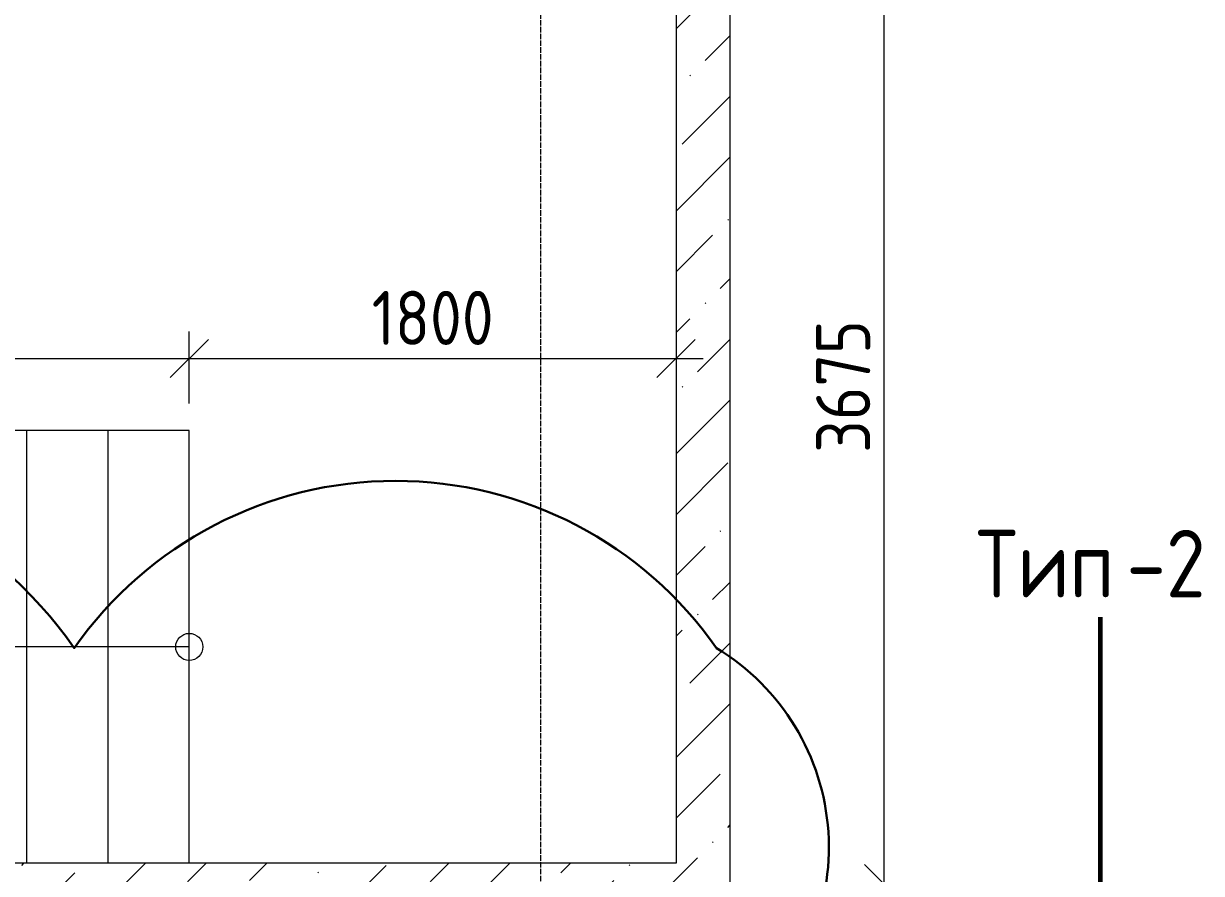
# Model space of a CAD drawing. Header units: millimetres. Extents: x -60946 to 138510, y -262288 to 24501.
# Drawn here: x -14229 to -9874, y -37697 to -34555 of the extents above; entities that cross this region are included whole.
import ezdxf

# ---------------------------------------------------------------- set-up
doc = ezdxf.new("R2010")
doc.units = ezdxf.units.MM
doc.linetypes.add('ADSK_Линия сетки', pattern=[25, 20, -2.5, 0, -2.5])
for name, color, linetype, lineweight in [('2)Тип-2', 3, 'Continuous', 60), ('Лестницы', 7, 'Continuous', 9), ('Оси', 7, 'Continuous', 9), ('Размеры', 7, 'Continuous', 9), ('Стены наружные', 7, 'Continuous', 18), ('Стены несущие', 7, 'Continuous', 30), ('Стрелки вверх', 7, 'Continuous', 18)]:
    doc.layers.add(name, color=color, linetype=linetype, lineweight=lineweight)
doc.layers.add('2)Тип-4', color=7, linetype='Continuous', lineweight=30, true_color=0x0080c0)
doc.styles.add('GOST Common_3', font='', dxfattribs={"width": 0.9, "height": 200})
doc.styles.get('GOST Common_3').set_extended_font_data('GOST Common')
doc.dimstyles.new('ADSK_Основной_2_0', dxfattribs={"dimscale": 304.8, "dimtxt": 201.142999, "dimasz": 0.463911, "dimexe": 0.328084, "dimexo": 0.328084, "dimgap": 0.164042, "dimtad": 1, "dimdec": 3, "dimrnd": 0.001, "dimdsep": 46, "dimtxsty": 'GOST Common_3', "dimblk1": 'OBLIQUE', "dimblk2": 'OBLIQUE', "dimsah": 1, "dimcen": 0.09, "dimdle": 0.328084, "dimazin": 2, "dimtfac": 1, "dimtdec": 4, "dimtix": 1, "dimtmove": 0, "dimatfit": 3, "dimfxl": 1, "dimtvp": 1, "dimtolj": 1, "dimtzin": 0, "dimlwd": 20, "dimlwe": 20, "dimarcsym": 2})
pattern_1 = [(45, (1283.93, -48864.63), (84.1895, 308.69595), [396.875, -79.375, 3.353, -76.022])]

# ---------------------------------------------------------------- blocks, each defined once
blk = doc.blocks.new('_Oblique')
at = {"color": 0, "linetype": 'ByBlock', "lineweight": -2}
blk.add_line((-0.5, -0.5), (0.5, 0.5), dxfattribs=at)
blk = doc.blocks.new('*D4096')
at = {"layer": 'Defpoints', "color": 0, "transparency": 16777216}
for p in [(-11616.1, -34059.7), (-11048.5, -37734.7), (-10948.5, -37734.7)]:
    blk.add_point(p, dxfattribs=at)
at = {"layer": 'Размеры', "color": 0, "lineweight": 20, "transparency": 16777216}
for p, q in [((-11048.5, -33959.7), (-11048.5, -37834.7)), ((-11516.1, -34059.7), (-10948.5, -34059.7)), ((-11048.5, -37734.7), (-11148.5, -37734.7))]:
    blk.add_line(p, q, dxfattribs=at)
at = {"layer": 'Размеры', "color": 0, "lineweight": 20, "transparency": 16777216, "xscale": 141.4, "yscale": 141.4, "zscale": 141.4}
for p, rotation in [((-11048.5, -34059.7), 90), ((-11048.5, -37734.7), 270)]:
    blk.add_blockref('_Oblique', p, dxfattribs=dict(at, rotation=rotation))
at = {"layer": 'Размеры', "color": 0, "lineweight": 9, "transparency": 16777216, "insert": (-11198.5, -35897.2), "char_height": 200, "width": 605.475, "attachment_point": 5, "rotation": 90, "style": 'GOST Common_3'}
blk.add_mtext('\\A1;3675', dxfattribs=at)
blk = doc.blocks.new('*D4109')
at = {"layer": 'Defpoints', "color": 0, "transparency": 16777216}
for p in [(-13616.1, -35793.5), (-13616.1, -36059.7), (-20016.1, -36179.7)]:
    blk.add_point(p, dxfattribs=at)
at = {"layer": 'Размеры', "color": 0, "lineweight": 20, "transparency": 16777216}
for p, q in [((-20016.1, -36079.7), (-20016.1, -35693.5)), ((-13616.1, -35959.7), (-13616.1, -35693.5)), ((-20116.1, -35793.5), (-13516.1, -35793.5))]:
    blk.add_line(p, q, dxfattribs=at)
at = {"layer": 'Размеры', "color": 0, "lineweight": 20, "transparency": 16777216, "xscale": 141.4, "yscale": 141.4, "zscale": 141.4, "rotation": 180}
blk.add_blockref('_Oblique', (-20016.1, -35793.5), dxfattribs=at)
at = {"layer": 'Размеры', "color": 0, "lineweight": 20, "transparency": 16777216, "xscale": 141.4, "yscale": 141.4, "zscale": 141.4}
blk.add_blockref('_Oblique', (-13616.1, -35793.5), dxfattribs=at)
at = {"layer": 'Размеры', "color": 0, "lineweight": 9, "transparency": 16777216, "insert": (-16816.1, -35643.5), "char_height": 200, "width": 625.93, "attachment_point": 5, "style": 'GOST Common_3'}
blk.add_mtext('\\A1;6400', dxfattribs=at)
blk = doc.blocks.new('*D4110')
at = {"layer": 'Defpoints', "color": 0, "transparency": 16777216}
for p in [(-11816.1, -35693.5), (-11816.1, -35793.5), (-13616.1, -36059.7)]:
    blk.add_point(p, dxfattribs=at)
at = {"layer": 'Размеры', "color": 0, "lineweight": 20, "transparency": 16777216}
for p, q in [((-13616.1, -35959.7), (-13616.1, -35693.5)), ((-13716.1, -35793.5), (-11716.1, -35793.5)), ((-11816.1, -35793.5), (-11816.1, -35893.5))]:
    blk.add_line(p, q, dxfattribs=at)
at = {"layer": 'Размеры', "color": 0, "lineweight": 20, "transparency": 16777216, "xscale": 141.4, "yscale": 141.4, "zscale": 141.4, "rotation": 180}
blk.add_blockref('_Oblique', (-13616.1, -35793.5), dxfattribs=at)
at = {"layer": 'Размеры', "color": 0, "lineweight": 20, "transparency": 16777216, "xscale": 141.4, "yscale": 141.4, "zscale": 141.4}
blk.add_blockref('_Oblique', (-11816.1, -35793.5), dxfattribs=at)
at = {"layer": 'Размеры', "color": 0, "lineweight": 9, "transparency": 16777216, "insert": (-12716.1, -35643.5), "char_height": 200, "width": 560.473, "attachment_point": 5, "style": 'GOST Common_3'}
blk.add_mtext('\\A1;1800', dxfattribs=at)

msp = doc.modelspace()

# ---------------------------------------------------------------- hatches: boundary and pattern name
at = {"layer": 'Стены наружные', "lineweight": 9}
h = msp.add_hatch(dxfattribs=at)
h.set_pattern_fill('FP_1', color=256, style=0, pattern_type=2)
h.set_pattern_definition(pattern_1)
h.paths.add_polyline_path([(-11616.0657, -37859.6624), (-11616.0657, -34259.6624), (-11816.0657, -34259.6624), (-11816.0657, -37859.6624), (-11641.0657, -37859.6624)])
h = msp.add_hatch(dxfattribs=at)
h.set_pattern_fill('FP_1', color=256, style=0, pattern_type=2)
h.set_pattern_definition(pattern_1)
h.paths.add_polyline_path([(-14116.0657, -37859.6624), (-11816.0657, -37859.6624), (-11816.0657, -37659.6624), (-20016.0657, -37659.6624), (-20016.0657, -37859.6624), (-14141.0657, -37859.6624)])

# ---------------------------------------------------------------- linework, layer by layer
at = {"layer": '2)Тип-2'}
msp.add_line((-10246.966, -37797.1624), (-10246.966, -36749.3779), dxfattribs=at)
at = {"layer": '2)Тип-4', "color": 5}
msp.add_lwpolyline([(-18231.9976, -42875.0122, -0.52056705), (-18231.9976, -40339.9261, -0.52056705), (-18231.9976, -38774.841, -0.52056705), (-18231.9976, -37314.357, -0.52056705), (-16712.4236, -36864.0133, -0.52056705), (-14041.0003, -36864.0133, -0.52056705), (-11666.4156, -36864.0133, -0.52056705), (-11573.0251, -38271.8218, -0.52056705), (-11573.0251, -40097.4578, -0.52056705), (-11573.0251, -42804.8792, -0.52056705), (-13638.8556, -42875.0122, -0.52056705), (-16144.8123, -42875.0122, -0.52056705)], format="xyb", close=True, dxfattribs=at)
at = {"layer": 'Лестницы'}
for p, q in [((-14216.0657, -36059.6624), (-14516.0657, -36059.6624)), ((-13916.0657, -36059.6624), (-14216.0657, -36059.6624)), ((-14216.0657, -37659.6624), (-14216.0657, -36059.6624)), ((-14216.0657, -37659.6624), (-14216.0657, -36059.6624)), ((-13616.0657, -36059.6624), (-13916.0657, -36059.6624)), ((-13916.0657, -37659.6624), (-13916.0657, -36059.6624)), ((-13916.0657, -37659.6624), (-13916.0657, -36059.6624)), ((-13616.0657, -37659.6624), (-13616.0657, -36059.6624)), ((-13616.0657, -37659.6624), (-13616.0657, -36059.6624))]:
    msp.add_line(p, q, dxfattribs=at)
at = {"layer": 'Оси', "linetype": 'ADSK_Линия сетки', "lineweight": 5}
msp.add_line((-12316.0657, -59838.5137), (-12316.0657, -24363.7173), dxfattribs=at)
at = {"layer": 'Стены несущие', "lineweight": 9}
for p, q in [((-11616.0657, -37734.6624), (-11616.0657, -34059.6624)), ((-11816.0657, -34259.6624), (-11816.0657, -37659.6624)), ((-11816.0657, -37659.6624), (-20016.0657, -37659.6624))]:
    msp.add_line(p, q, dxfattribs=at)
at = {"layer": 'Стрелки вверх'}
for p, q in [((-14216.0657, -36859.6624), (-14516.0657, -36859.6624)), ((-13916.0657, -36859.6624), (-14216.0657, -36859.6624)), ((-13616.0657, -36859.6624), (-13916.0657, -36859.6624))]:
    msp.add_line(p, q, dxfattribs=at)
msp.add_circle((-13616.0657, -36859.6624), 50, dxfattribs=at)

# ---------------------------------------------------------------- texts
at = {"layer": '2)Тип-2', "color": 116, "lineweight": 9, "true_color": 0x008040, "char_height": 250, "attachment_point": 1, "style": 'GOST Common_3'}
for s, insert, width in [('Тип', (-10706.966, -36426.9508), 673.4175), ('-2', (-10151.341, -36426.9508), 432.91125)]:
    msp.add_mtext(s, dxfattribs=dict(at, insert=insert, width=width))

# ---------------------------------------------------------------- dimensions: what is measured, and where the dimension line sits
at = {"layer": 'Размеры', "lineweight": 9}
dim = msp.add_linear_dim(base=(-11048.4627, -37734.6624), p1=(-11616.0657, -34059.6624), p2=(-10948.4778, -37734.6624), angle=90, dimstyle='ADSK_Основной_2_0', override={"dimpost": '<>', "dimfxl": 3735.143711}, dxfattribs=at)
dim.commit()
dim.dimension.update_dxf_attribs({"geometry": '*D4096', "text_midpoint": (-11198.4627, -35897.1624)})
for base, p1, p2, override, picture, middle in [((-13616.0657, -35793.4632), (-20016.0657, -36179.6624), (-13616.0657, -36059.6624), {"dimpost": '<>', "dimfxl": 6401.124901}, '*D4109', (-16816.0657, -35643.4632)), ((-11816.0657, -35793.4632), (-13616.0657, -36059.6624), (-11816.0657, -35693.4783), {"dimpost": '<>', "dimfxl": 1836.86983}, '*D4110', (-12716.0657, -35643.4632))]:
    dim = msp.add_linear_dim(base=base, p1=p1, p2=p2, dimstyle='ADSK_Основной_2_0', override=override, dxfattribs=at)
    dim.commit()
    dim.dimension.update_dxf_attribs({"geometry": picture, "text_midpoint": middle})

doc.saveas('drawing.dxf')
